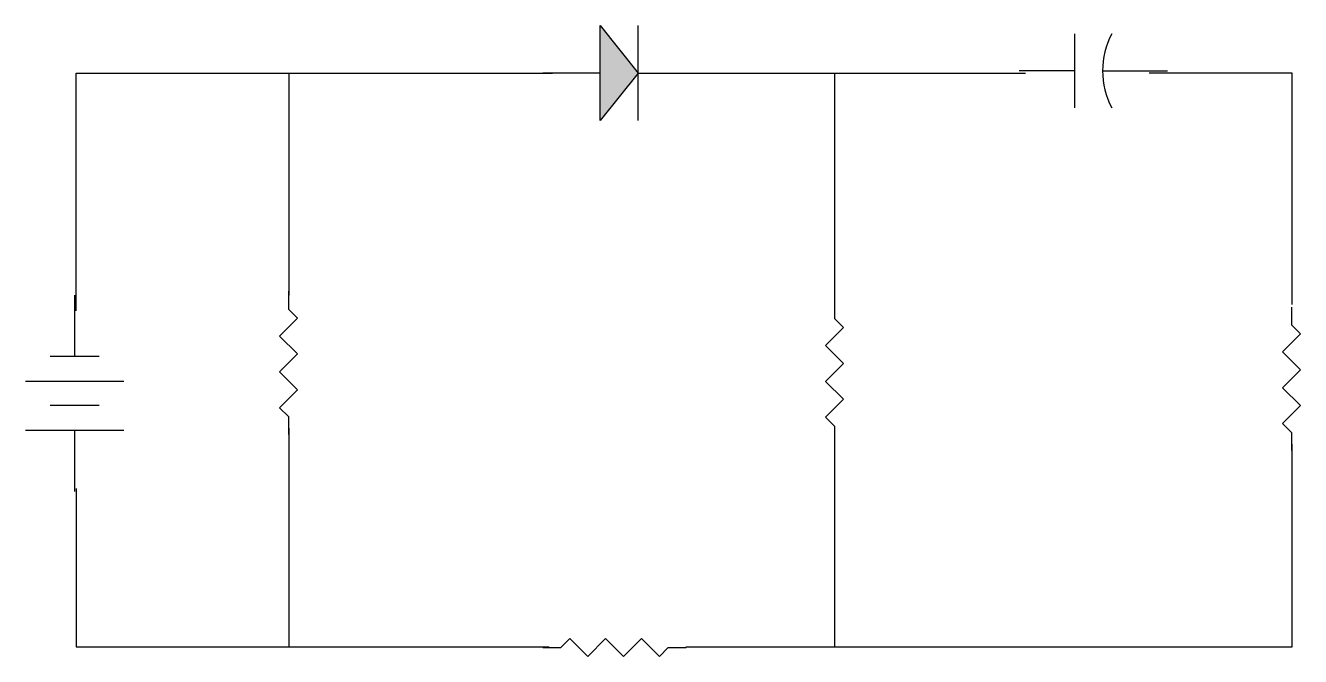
# Model space of a CAD drawing. Header units: inches. Extents: x 9.7 to 46.5, y 24.9 to 43.1.
import ezdxf

# ---------------------------------------------------------------- set-up
doc = ezdxf.new("R2010")
doc.units = ezdxf.units.IN
doc.header["$MEASUREMENT"] = 0

# ---------------------------------------------------------------- blocks, each defined once
blk = doc.blocks.new('Battery')
at = {"color": 7}
for p, q in [((0.175, -0.1), (0.175, 0.1)), ((0.275, -0.1), (0.275, 0.1)), ((0.125, 0.05), (0.125, -0.05)), ((0.225, 0.05), (0.225, -0.05)), ((0, 0), (0.125, 0)), ((0.275, 0), (0.4, 0))]:
    blk.add_line(p, q, dxfattribs=at)
blk = doc.blocks.new('Resistor')
at = {"color": 7}
blk.add_lwpolyline([(0, 0), (0.05, 0), (0.075, 0.025), (0.125, -0.025), (0.175, 0.025), (0.225, -0.025), (0.275, 0.025), (0.325, -0.025), (0.35, 0), (0.4, 0)], dxfattribs=at)
blk = doc.blocks.new('Diode')
at = {"color": 7}
for p, q in [((0.15, 0.125), (0.25, 0)), ((0.15, -0.125), (0.15, 0.125)), ((0.25, -0.125), (0.25, 0.125)), ((0.15, 0), (0, 0)), ((0.25, 0), (0.15, -0.125)), ((0.25, 0), (0.4, 0))]:
    blk.add_line(p, q, dxfattribs=at)
blk.add_solid([(0.15, -0.125), (0.25, 0), (0.15, 0.125)], dxfattribs=at)
blk = doc.blocks.new('Capacitor')
at = {"color": 7}
for p, q in [((0.15, -0.1), (0.15, 0.1)), ((0.15, 0), (0, 0)), ((0.225, 0), (0.4, 0))]:
    blk.add_line(p, q, dxfattribs=at)
blk.add_arc((0.4375, 0), 0.2125, 151.9275, 208.0725, dxfattribs=at)

msp = doc.modelspace()

# ---------------------------------------------------------------- linework, layer by layer
for p, q in [((11.139, 34.845), (11.139, 41.713)), ((11.139, 41.713), (17.282, 41.713)), ((17.282, 41.713), (17.282, 35.303)), ((17.282, 41.713), (24.891, 41.713)), ((29.017, 41.713), (38.552, 41.713)), ((33.051, 34.936), (33.051, 41.713)), ((46.253, 41.713), (42.127, 41.713)), ((46.253, 35.028), (46.253, 41.713)), ((17.282, 31.456), (17.282, 25.229)), ((33.051, 25.138), (33.051, 31.273)), ((46.253, 25.138), (46.253, 30.998)), ((11.139, 29.716), (11.139, 25.138)), ((11.139, 25.138), (24.8, 25.138)), ((17.282, 25.229), (17.282, 25.138)), ((17.282, 25.138), (17.282, 25.138)), ((17.282, 25.138), (17.832, 25.138)), ((28.742, 25.138), (33.051, 25.138)), ((33.051, 25.138), (46.253, 25.138))]:
    msp.add_line(p, q)

# ---------------------------------------------------------------- block references
for name, p, xscale, yscale, zscale in [('Diode', (24.616, 41.713), 10.9891213566431, 10.9891213566431, 10.9891213566431), ('Capacitor', (38.368, 41.777), 10.71439332552549, 10.71439332552549, 10.71439332552549), ('Resistor', (24.616, 25.122), 10.34808928403535, 10.34808928403535, 10.34808928403535)]:
    msp.add_blockref(name, p, dxfattribs=dict(xscale=xscale, yscale=yscale, zscale=zscale))
at = {"rotation": 270}
for name, p, xscale, yscale, zscale in [('Resistor', (17.265, 35.412), 10.34808928403535, 10.34808928403535, 10.34808928403535), ('Battery', (11.092, 35.303), 14.19428183162074, 14.19428183162074, 14.19428183162074), ('Resistor', (33.035, 35.138), 10.34808928403535, 10.34808928403535, 10.34808928403535), ('Resistor', (46.237, 34.955), 10.34808928403535, 10.34808928403535, 10.34808928403535)]:
    msp.add_blockref(name, p, dxfattribs=dict(at, xscale=xscale, yscale=yscale, zscale=zscale))

doc.saveas('drawing.dxf')
